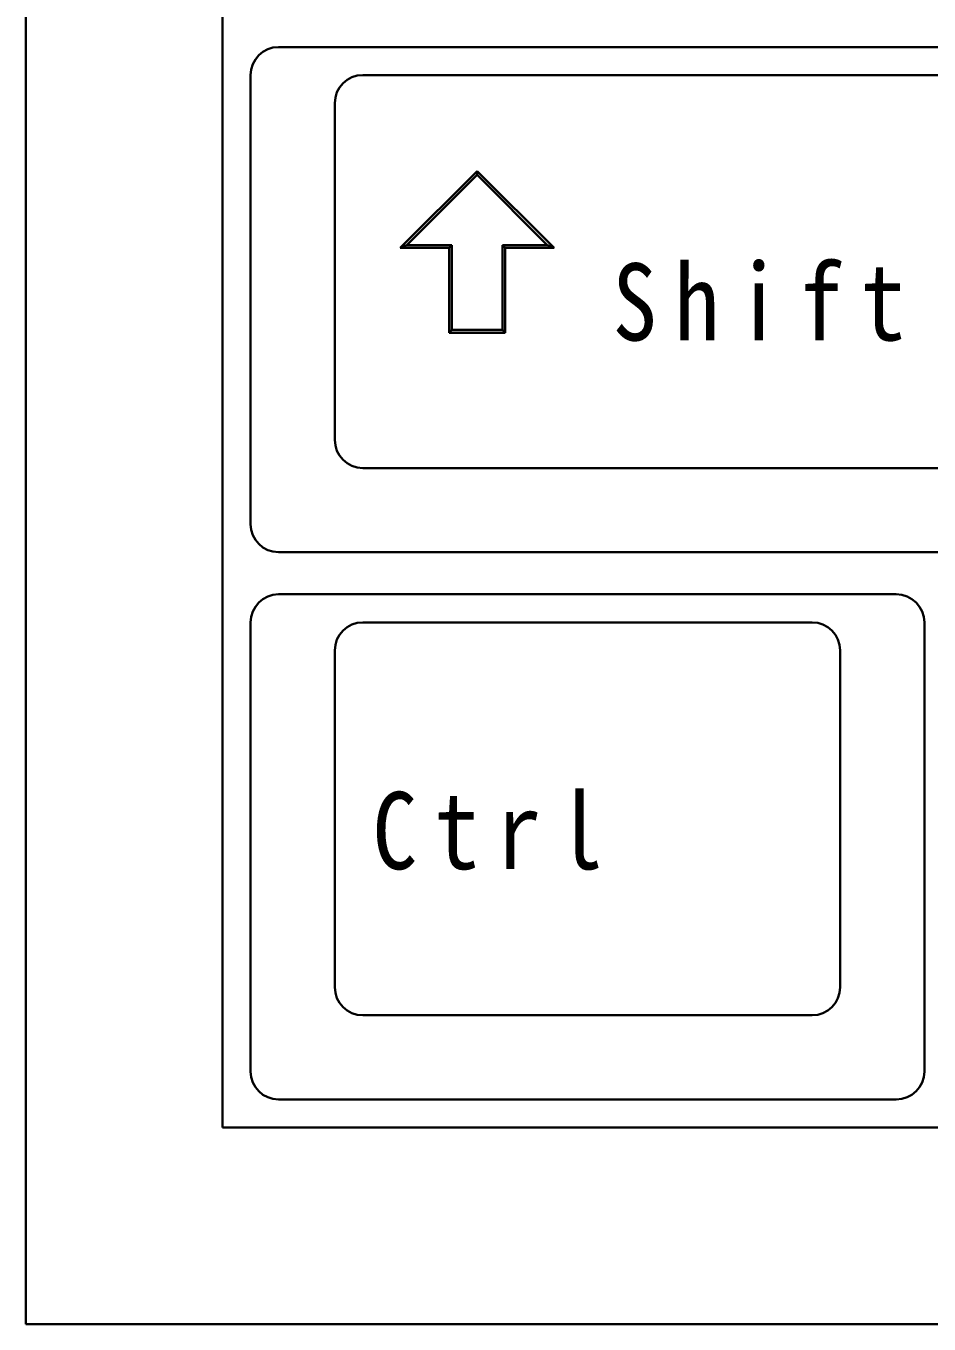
# Model space of a CAD drawing. Units: millimetres, scale not verified. Extents: x -27958 to 16946, y -4245 to 4259.
# Drawn here: x -5340.98 to -5308.81, y 2525.12 to 2571.37 of the extents above; entities that cross this region are included whole.
import ezdxf

# ---------------------------------------------------------------- set-up
doc = ezdxf.new("R2010")
doc.units = ezdxf.units.MM
doc.header["$LTSCALE"] = 30
doc.layers.add('0-0', color=7, linetype='Continuous', lineweight=35)
doc.styles.add('ＭＳ ゴシック', font='')
doc.styles.get('ＭＳ ゴシック').set_extended_font_data('MS Gothic')

msp = doc.modelspace()

# ---------------------------------------------------------------- linework, layer by layer
at = {"layer": '0-0'}
for p, q in [((-5340.98, 2697.12), (-5340.98, 2525.12)), ((-5333.98, 2697.12), (-5333.98, 2532.12)), ((-5293.98, 2570.62), (-5331.98, 2570.62)), ((-5332.98, 2569.62), (-5332.98, 2553.62)), ((-5328.98, 2569.62), (-5296.98, 2569.62)), ((-5329.98, 2568.62), (-5329.98, 2556.62)), ((-5324.91, 2566.2), (-5327.65, 2563.46)), ((-5324.91, 2566.06), (-5327.41, 2563.56)), ((-5324.91, 2566.06), (-5324.91, 2566.2)), ((-5324.91, 2566.2), (-5322.17, 2563.46)), ((-5324.91, 2566.06), (-5322.41, 2563.56)), ((-5327.41, 2563.56), (-5327.65, 2563.46)), ((-5327.65, 2563.46), (-5325.91, 2563.46)), ((-5327.41, 2563.56), (-5325.81, 2563.56)), ((-5325.81, 2563.56), (-5325.91, 2563.46)), ((-5325.91, 2563.46), (-5325.91, 2560.44)), ((-5325.81, 2563.56), (-5325.81, 2560.54)), ((-5323.91, 2563.46), (-5324.01, 2563.56)), ((-5324.01, 2563.56), (-5322.41, 2563.56)), ((-5324.01, 2563.56), (-5324.01, 2560.54)), ((-5323.91, 2563.46), (-5322.17, 2563.46)), ((-5323.91, 2563.46), (-5323.91, 2560.44)), ((-5322.41, 2563.56), (-5322.17, 2563.46)), ((-5325.81, 2560.54), (-5325.91, 2560.44)), ((-5325.91, 2560.44), (-5323.91, 2560.44)), ((-5325.81, 2560.54), (-5324.01, 2560.54)), ((-5324.01, 2560.54), (-5323.91, 2560.44)), ((-5328.98, 2555.62), (-5296.98, 2555.62)), ((-5331.98, 2552.62), (-5293.98, 2552.62)), ((-5331.98, 2551.12), (-5309.98, 2551.12)), ((-5332.98, 2550.12), (-5332.98, 2534.12)), ((-5328.98, 2550.12), (-5312.98, 2550.12)), ((-5308.98, 2550.12), (-5308.98, 2534.12)), ((-5329.98, 2549.12), (-5329.98, 2537.12)), ((-5311.98, 2549.12), (-5311.98, 2537.12)), ((-5328.98, 2536.12), (-5312.98, 2536.12)), ((-5331.98, 2533.12), (-5309.98, 2533.12)), ((-5333.98, 2532.12), (-4895.98, 2532.12)), ((-5340.98, 2525.12), (-4888.98, 2525.12))]:
    msp.add_line(p, q, dxfattribs=at)
for centre, start, end in [((-5331.98, 2569.62), 90, 180), ((-5328.98, 2568.62), 90, 180), ((-5328.98, 2556.62), 180, 270), ((-5331.98, 2553.62), 180, 270), ((-5331.98, 2550.12), 90, 180), ((-5309.98, 2550.12), 0, 90), ((-5328.98, 2549.12), 90, 180), ((-5312.98, 2549.12), 0, 90), ((-5328.98, 2537.12), 180, 270), ((-5312.98, 2537.12), 270, 0), ((-5331.98, 2534.12), 180, 270), ((-5309.98, 2534.12), 270, 0)]:
    msp.add_arc(centre, 1, start, end, dxfattribs=at)
for points in [[(-5324.91, 2566.2), (-5327.65, 2563.46), (-5324.91, 2566.06)], [(-5324.91, 2566.06), (-5327.65, 2563.46), (-5327.41, 2563.56)], [(-5324.91, 2566.2), (-5324.91, 2566.06), (-5322.17, 2563.46)], [(-5324.91, 2566.06), (-5322.41, 2563.56), (-5322.17, 2563.46)], [(-5327.41, 2563.56), (-5327.65, 2563.46), (-5325.91, 2563.46)], [(-5325.91, 2563.46), (-5325.81, 2563.56), (-5327.41, 2563.56)], [(-5325.81, 2563.56), (-5325.91, 2563.46), (-5325.81, 2560.54)], [(-5325.91, 2563.46), (-5325.91, 2560.44), (-5325.81, 2560.54)], [(-5324.01, 2563.56), (-5323.91, 2563.46), (-5322.17, 2563.46)], [(-5322.17, 2563.46), (-5322.41, 2563.56), (-5324.01, 2563.56)], [(-5323.91, 2563.46), (-5324.01, 2563.56), (-5323.91, 2560.44)], [(-5324.01, 2560.54), (-5323.91, 2560.44), (-5324.01, 2563.56)], [(-5325.91, 2560.44), (-5323.91, 2560.44), (-5325.81, 2560.54)], [(-5324.01, 2560.54), (-5325.81, 2560.54), (-5323.91, 2560.44)]]:
    msp.add_solid(points, dxfattribs=at)

# ---------------------------------------------------------------- texts
at = {"layer": '0-0', "char_height": 2.749, "attachment_point": 7, "style": 'ＭＳ ゴシック'}
for s, insert in [('\\T1.39;\\W0.85;Shift', (-5320.09, 2560.12)), ('\\T1.39;\\W0.85;Ctrl', (-5328.64, 2541.28))]:
    msp.add_mtext(s, dxfattribs=dict(at, insert=insert))

doc.saveas('drawing.dxf')
